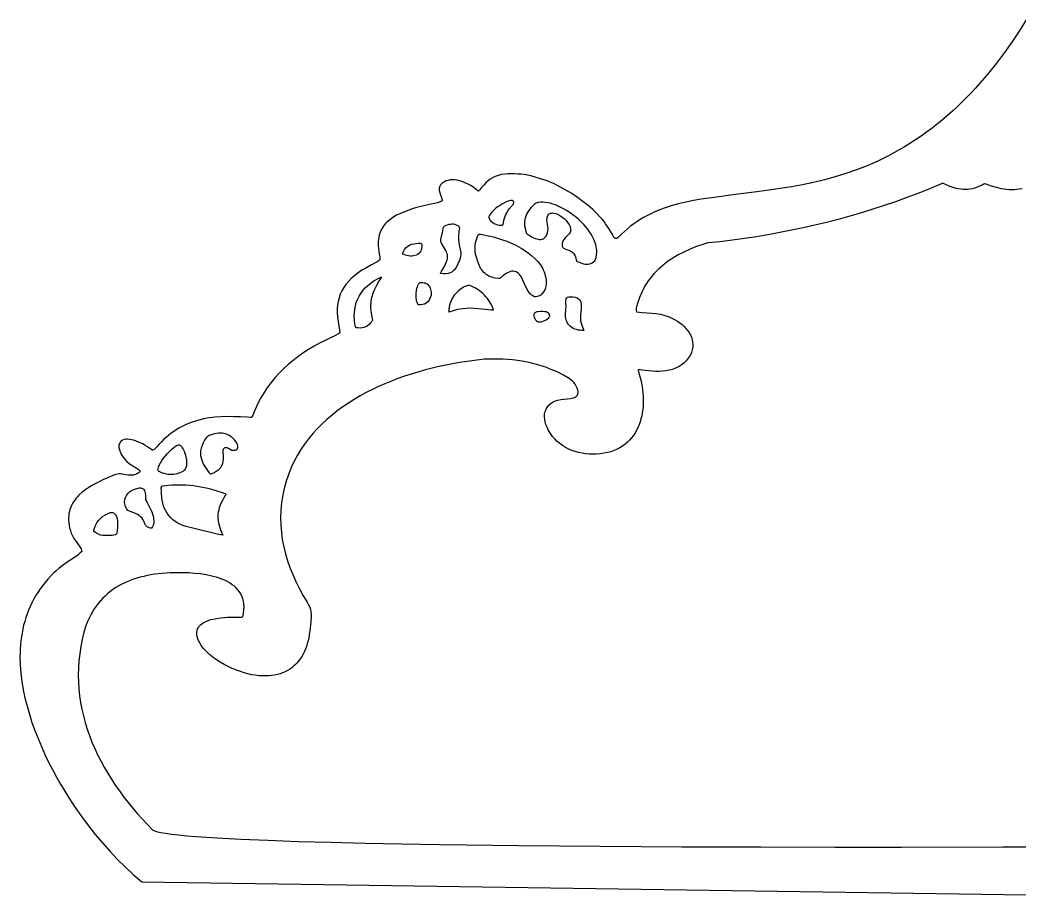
# Model space of a CAD drawing. Extents: x 75 to 4474, y 200 to 3053.
# Drawn here: x 75 to 1167, y 200 to 1156 of the extents above; entities that cross this region are included whole.
import ezdxf

# ---------------------------------------------------------------- set-up
doc = ezdxf.new("R2010")
doc.units = 0
doc.layers.add('LAYER_1', color=18, linetype='CONTINUOUS')

msp = doc.modelspace()

# ---------------------------------------------------------------- linework, layer by layer
at = {"layer": 'LAYER_1'}
for points in [[(1174.1, 1155.9), (1166.4, 1143.7), (1158.4, 1131.8), (1150.2, 1120.2), (1141.6, 1108.7), (1132.7, 1097.6), (1123.4, 1086.7), (1118.7, 1081.4), (1113.8, 1076.2), (1108.8, 1071.1), (1103.8, 1066), (1098.6, 1061), (1093.4, 1056.2), (1088, 1051.4), (1082.5, 1046.7), (1076.9, 1042.2), (1071.2, 1037.7), (1065.3, 1033.4), (1059.4, 1029.1), (1053.3, 1025), (1047.1, 1021), (1041.2, 1017.3), (1035.3, 1013.9), (1029.4, 1010.6), (1023.6, 1007.5), (1017.8, 1004.6), (1012, 1001.8), (1006.2, 999.2), (1000.4, 996.7), (994.6, 994.3), (988.7, 992.1), (977.1, 988), (965.4, 984.5), (953.7, 981.3), (941.8, 978.5), (929.8, 975.9), (917.7, 973.7), (905.3, 971.7), (892.8, 969.8), (880, 968.1), (853.5, 964.7), (836.1, 962.5), (827.5, 961.4), (819, 960.1), (810.7, 958.6), (802.4, 957), (794.3, 955), (786.3, 952.8), (778.5, 950.2), (770.8, 947.3), (767.1, 945.6), (763.3, 943.9), (759.7, 942), (756, 940), (752.4, 937.8), (748.9, 935.5), (745.4, 933.1), (741.9, 930.5), (738.5, 927.8), (735.2, 924.9), (731.9, 921.9), (728.6, 918.6), (727.4, 917.6), (726.4, 917.2), (725.6, 917.2), (724.8, 917.7), (724.1, 918.4), (723.4, 919.4), (722, 921.7), (718, 928.2), (714.7, 933.3), (712.9, 935.8), (710.9, 938.3), (708.5, 941), (705.5, 944.1), (700.7, 948.7), (695.5, 953.3), (689.9, 957.7), (683.9, 962.1), (677.7, 966.2), (671.3, 970.1), (664.6, 973.7), (657.7, 977.1), (650.8, 980), (643.7, 982.5), (636.5, 984.6), (632.9, 985.5), (629.3, 986.2), (625.7, 986.9), (622.1, 987.3), (618.6, 987.6), (615, 987.8), (611.5, 987.8), (608, 987.7), (604.5, 987.4), (601.1, 986.9), (597.3, 985.9), (594, 984.8), (591.2, 983.5), (588.6, 982), (586.2, 980.3), (583.9, 978.1), (581.6, 975.6), (579.2, 972.7), (577, 969.9), (576.3, 969.2), (575.7, 969), (574.9, 969.3), (574, 970), (570.9, 972.5), (567.3, 974.9), (563.2, 977.1), (561, 978.1), (558.8, 979), (556.5, 979.8), (554.2, 980.5), (551.9, 980.9), (549.5, 981.2), (547.2, 981.3), (545, 981.1), (542.8, 980.7), (540.6, 980.1), (538.5, 979.1), (536.6, 977.8), (535.3, 976.8), (534.3, 975.7), (533.6, 974.5), (533.2, 973.4), (532.9, 972.2), (532.9, 971), (533, 969.8), (533.2, 968.6), (533.9, 966.1), (534.8, 963.6), (535.7, 961), (536.2, 958.4), (534.1, 957.3), (531.1, 956.3), (527.6, 955.4), (523.8, 954.5), (516, 952.8), (509.7, 951.3), (504.6, 949.8), (499.7, 948.2), (495, 946.4), (490.5, 944.5), (486.3, 942.5), (482.4, 940.2), (478.9, 937.7), (475.7, 935), (474.3, 933.5), (472.9, 931.9), (471.7, 930.3), (470.6, 928.6), (469.6, 926.8), (468.7, 924.9), (468, 922.9), (467.3, 920.9), (466.9, 918.7), (466.5, 916.4), (466.3, 914.1), (466.2, 911.6), (466.3, 909), (466.5, 906.3), (466.9, 903.5), (467.4, 900.5), (468, 897.1), (468.2, 895.1), (468.2, 894.3), (468.1, 893.8), (467.2, 893.1), (465.2, 891.8), (459.1, 888.4), (452.6, 884.9), (448.4, 882.6), (444.2, 879.6), (440.3, 876.5), (436.8, 873.4), (433.7, 870.2), (431, 866.9), (428.6, 863.5), (426.5, 859.9), (424.8, 856.3), (423.5, 852.5), (422.5, 848.5), (421.8, 844.5), (421.4, 840.2), (421.4, 835.8), (421.7, 831.2), (422.4, 826.4), (423.3, 821.5), (424.1, 817.8), (424.5, 814.1), (422.3, 812.6), (419.7, 811.3), (414.1, 808.5), (408.3, 805.8), (402.9, 803.2), (396.4, 799.5), (390.1, 795.8), (384.1, 791.9), (378.4, 787.9), (373, 783.7), (367.8, 779.4), (362.8, 774.8), (358.1, 770.1), (353.6, 765.2), (349.4, 760), (345.4, 754.6), (341.7, 749), (338.1, 743), (334.8, 736.8), (331.8, 730.3), (328.9, 723.4), (328.5, 722.5), (328, 722), (327.5, 721.6), (326.9, 721.5), (323.1, 721.9), (315.8, 722.3), (308.7, 722.5), (301.7, 722.6), (294.9, 722.3), (288.2, 721.9), (281.7, 721.1), (275.3, 720), (269.1, 718.5), (263, 716.6), (257.1, 714.3), (254.2, 713), (251.3, 711.6), (248.5, 710), (245.7, 708.3), (242.9, 706.5), (240.2, 704.5), (237.5, 702.4), (234.9, 700.2), (232.2, 697.8), (229.7, 695.2), (227.1, 692.5), (224.6, 689.7), (222.8, 687.7), (221.4, 686.6), (220.8, 686.3), (220.2, 686.1), (219.6, 686.1), (219.1, 686.3), (217.8, 687), (216.3, 688.1), (214.4, 689.5), (211.8, 691.2), (209, 692.7), (205.3, 694.4), (201.2, 696), (199, 696.7), (196.8, 697.3), (194.6, 697.6), (192.5, 697.8), (190.5, 697.8), (188.7, 697.5), (187, 696.9), (185.6, 696), (184.4, 694.7), (183.5, 693), (183.1, 691.6), (183, 690), (183.1, 688.4), (183.5, 686.7), (184, 685), (184.7, 683.3), (185.6, 681.5), (186.6, 679.8), (189, 676.6), (191.6, 673.6), (194.3, 671.2), (195.7, 670.2), (197, 669.4), (202, 666.7), (203.1, 666), (204.1, 665.1), (205.1, 664), (206.1, 662.7), (205, 661.6), (203.9, 660.7), (202.7, 660), (201.5, 659.4), (200.1, 659), (198.8, 658.7), (196, 658.5), (193.1, 658.7), (190.3, 659.1), (184.8, 660), (183.3, 660.1), (181.6, 659.8), (179.6, 659.3), (177.6, 658.6), (170.6, 655.7), (165.5, 653.5), (160.6, 651.1), (155.8, 648.6), (151.2, 646), (147, 643.1), (143, 640.1), (139.4, 636.8), (137.8, 635.1), (136.3, 633.4), (134.8, 631.5), (133.5, 629.6), (132.3, 627.6), (131.3, 625.6), (130.4, 623.5), (129.6, 621.3), (129, 619.1), (128.5, 616.8), (128.2, 614.3), (128.1, 611.9), (128.1, 609.3), (128.3, 606.6), (128.7, 603.9), (129.2, 601.1), (130, 598.2), (131, 595.2), (132.4, 592.2), (133.9, 589.6), (137.2, 585), (138.9, 582.7), (140.4, 580.5), (141.7, 578), (142.7, 575.3), (140.5, 573.3), (138, 571.3), (132.3, 567.4), (126.4, 563.5), (121, 559.7), (117.7, 557), (114.6, 554.3), (111.6, 551.5), (108.6, 548.5), (105.4, 545), (102.4, 541.5), (99.5, 537.9), (96.9, 534.3), (94.4, 530.5), (92, 526.8), (89.8, 522.9), (87.8, 519), (86, 515.1), (84.3, 511.1), (82.7, 507.1), (81.3, 503), (80.1, 498.8), (79, 494.7), (78, 490.5), (77.2, 486.2), (76.5, 482), (76, 477.6), (75.5, 473.3), (75.2, 468.9), (75.1, 464.6), (75, 460.1), (75.2, 451.3), (75.9, 442.3), (77, 433.3), (78.6, 424.3), (80.4, 415.3), (82.7, 406.3), (85.3, 397.4), (88.1, 388.4), (91.3, 379.6), (94.7, 370.8), (98.4, 362.2), (102.2, 353.6), (106.3, 345.2), (110.5, 337), (114.8, 328.9), (119.3, 321.1), (123.9, 313.4), (128.5, 306), (133.2, 298.8), (137.9, 291.9), (142.6, 285.3), (149.7, 275.7), (157.2, 266.2), (165, 256.9), (173.1, 247.8), (181.5, 238.9), (190.1, 230.4), (199, 222.1), (208.2, 214.3), (1200, 200)], [(1169.5, 971.4), (1166.5, 971), (1163.6, 970.6), (1160.8, 970.5), (1158, 970.4), (1155.3, 970.5), (1152.6, 970.7), (1149.9, 971), (1147.2, 971.4), (1141.7, 972.7), (1136.1, 974.4), (1130.2, 976.5), (1128.9, 977), (1128.6, 977.1), (1128.3, 977), (1127.6, 976.6), (1126, 975.6), (1123.2, 974.3), (1120.5, 973.2), (1117.8, 972.3), (1115.2, 971.6), (1112.6, 971.1), (1110.1, 970.8), (1107.6, 970.7), (1105.2, 970.8), (1102.7, 971), (1100.2, 971.4), (1097.7, 971.9), (1095.2, 972.6), (1090, 974.5), (1084.6, 976.9), (1083.2, 977.4), (1082.8, 977.5), (1082.3, 977.4), (1079.6, 976.1), (1067.7, 971.2), (1055.7, 966.4), (1043.6, 961.8), (1031.3, 957.4), (1019, 953.2), (1006.5, 949.1), (994, 945.3), (981.4, 941.6), (968.8, 938.1), (956.1, 934.8), (943.3, 931.7), (930.6, 928.8), (917.8, 926.1), (905.1, 923.6), (892.3, 921.2), (879.6, 919), (866.4, 917), (853.1, 915.2), (839.8, 913.7), (826.4, 912.5), (819.6, 910.3), (812.9, 907.9), (806.4, 905.3), (800, 902.4), (793.9, 899.2), (788.1, 895.7), (782.4, 891.9), (777.1, 887.8), (772.2, 883.4), (769.8, 881.1), (767.5, 878.7), (765.3, 876.2), (763.3, 873.6), (761.3, 870.9), (759.4, 868.1), (757.6, 865.3), (756, 862.3), (754.4, 859.2), (753, 856.1), (751.7, 852.8), (750.5, 849.5), (749.4, 846), (748.5, 842.4), (748.2, 841), (748.1, 839.7), (748.2, 838.5), (748.5, 837.1), (754.6, 836.5), (760.1, 836.1), (765.1, 835.7), (769.9, 835.3), (774.6, 834.5), (777.1, 833.9), (779.5, 833.2), (782.1, 832.3), (784.8, 831.2), (787.7, 829.9), (790.7, 828.4), (793.3, 826.8), (795.8, 825), (798.2, 823.2), (800.4, 821.1), (802.4, 819), (804.2, 816.7), (805.8, 814.3), (807.2, 811.8), (808.3, 809.3), (809.2, 806.6), (809.7, 803.9), (809.9, 801.1), (809.8, 798.3), (809.3, 795.4), (808.4, 792.5), (807.1, 789.5), (805, 786.3), (802.7, 783.4), (800, 780.9), (797.2, 778.7), (794.2, 776.9), (790.9, 775.4), (787.6, 774.2), (784.1, 773.3), (780.5, 772.6), (776.8, 772.2), (773.1, 772), (769.3, 772), (765.6, 772.1), (761.9, 772.5), (758.2, 772.9), (754.6, 773.5), (752.6, 773.8), (751.2, 773.9), (750.8, 773.8), (750.5, 773.6), (750.3, 773.3), (750.2, 773), (750.4, 772), (750.8, 770.6), (752.2, 766.4), (753.1, 762.8), (753.9, 759.2), (754.5, 755.6), (755.1, 751.9), (755.4, 748.3), (755.7, 744.6), (755.8, 741), (755.8, 737.4), (755.6, 733.8), (755.2, 730.3), (754.7, 726.8), (754.1, 723.4), (753.3, 720.1), (752.3, 716.8), (751.2, 713.6), (749.9, 710.6), (748.4, 707.6), (746.8, 704.7), (745, 702), (743, 699.4), (740.8, 696.9), (738.5, 694.6), (736, 692.4), (733.2, 690.4), (730.3, 688.6), (727.2, 687), (723.9, 685.5), (720.4, 684.3), (716.7, 683.3), (712.8, 682.5), (708.7, 681.9), (704.4, 681.6), (702.6, 681.5), (700.6, 681.4), (696.7, 681.5), (692.8, 681.9), (688.9, 682.5), (685.2, 683.3), (681.4, 684.4), (677.8, 685.7), (674.3, 687.2), (671, 688.9), (667.7, 690.9), (664.7, 693.1), (661.8, 695.5), (659.1, 698.2), (656.6, 701), (654.4, 704.1), (652.4, 707.4), (650.7, 710.9), (649.5, 713.9), (648.7, 716.8), (648.1, 719.6), (647.9, 722.3), (648, 724.9), (648.4, 727.4), (649.2, 729.7), (650.2, 731.9), (651.5, 733.8), (653.1, 735.6), (655, 737.2), (657.3, 738.6), (659.8, 739.7), (662.6, 740.6), (665.7, 741.3), (669.1, 741.6), (672.7, 741.9), (676.2, 742.3), (679.4, 743.1), (680.8, 743.6), (682, 744.3), (683, 745.1), (683.9, 746), (684.4, 747.1), (684.7, 748.4), (684.7, 749.9), (684.4, 751.6), (683.7, 753.6), (682.6, 755.8), (681.3, 758), (679.8, 759.8), (678.3, 761.5), (676.6, 762.9), (674.8, 764.2), (672.9, 765.4), (668.6, 767.8), (663.9, 770.3), (659.1, 772.6), (654.2, 774.6), (649.2, 776.5), (644.2, 778.1), (639.1, 779.6), (634, 780.9), (628.8, 782.1), (623.5, 783), (618.3, 783.8), (613, 784.5), (607.6, 785), (602.3, 785.3), (597, 785.5), (591.7, 785.5), (586.3, 785.5), (581.9, 785.2), (577, 784.8), (566, 783.3), (555, 781.6), (545.5, 779.9), (538.3, 778.5), (531.1, 776.9), (523.9, 775.2), (516.6, 773.3), (509.4, 771.2), (502.1, 769), (494.9, 766.7), (487.8, 764.1), (480.7, 761.4), (473.6, 758.5), (466.7, 755.5), (459.9, 752.2), (453.1, 748.8), (446.5, 745.2), (440, 741.4), (433.7, 737.4), (427.6, 733.3), (421.6, 728.9), (415.8, 724.3), (410.2, 719.5), (404.9, 714.6), (399.7, 709.4), (394.8, 704), (390.2, 698.4), (385.8, 692.6), (381.8, 686.6), (378, 680.3), (374.5, 673.8), (371.3, 667.1), (368.5, 660.2), (366.1, 653), (363.9, 645.7), (362.1, 637), (360.8, 628.5), (360, 620.2), (359.7, 612), (359.9, 604), (360.5, 596.1), (361.5, 588.2), (363, 580.5), (364.9, 572.8), (367.2, 565.2), (369.8, 557.7), (372.9, 550.1), (376.3, 542.6), (380, 535.1), (384.1, 527.5), (388.5, 520), (390.2, 516.9), (391.5, 514.3), (392.3, 511.9), (392.7, 509.7), (392.9, 507.5), (392.9, 505), (392.5, 498.6), (392, 491.3), (391, 484.3), (390.4, 481), (389.7, 477.8), (388.8, 474.6), (387.8, 471.6), (386.8, 468.7), (385.6, 465.9), (384.3, 463.2), (382.8, 460.7), (381.3, 458.3), (379.6, 456), (377.9, 453.8), (376, 451.8), (373.9, 449.9), (371.8, 448.1), (369.5, 446.5), (367.1, 445.1), (364.6, 443.8), (361.9, 442.6), (359.1, 441.7), (356.2, 440.8), (353.1, 440.2), (349.9, 439.7), (346.6, 439.4), (343.1, 439.3), (339.5, 439.3), (335.7, 439.6), (331.8, 440), (327.8, 440.6), (323.9, 441.5), (319.9, 442.6), (315.7, 444), (311.3, 445.6), (306.9, 447.5), (302.5, 449.6), (298.1, 451.8), (293.8, 454.3), (289.7, 457), (285.7, 459.8), (282.1, 462.8), (278.7, 465.9), (275.6, 469.2), (273, 472.6), (270.9, 476.1), (270, 477.9), (269.2, 479.7), (268.5, 482.3), (268.2, 484.7), (268.1, 486.9), (268.4, 488.9), (269, 490.7), (269.8, 492.3), (270.8, 493.8), (272.1, 495.2), (273.6, 496.4), (275.2, 497.5), (277.1, 498.5), (279, 499.3), (281.1, 500.1), (283.3, 500.8), (288, 501.8), (291.5, 502.5), (294.9, 502.9), (298.3, 503.2), (301.6, 503.4), (308.3, 503.5), (315.3, 503.4), (317.3, 503.5), (317.9, 503.7), (318.3, 504.1), (318.5, 504.7), (318.7, 505.5), (319.1, 508), (319.6, 511.6), (319.7, 514.9), (319.6, 518.1), (319.1, 521.1), (318.4, 523.9), (317.4, 526.5), (316.2, 529), (314.8, 531.3), (313.1, 533.4), (311.2, 535.4), (309.2, 537.3), (306.9, 539), (304.5, 540.6), (302, 542.1), (299.3, 543.4), (296.6, 544.6), (293.7, 545.7), (290.7, 546.7), (284.6, 548.4), (278.2, 549.7), (271.9, 550.7), (265.5, 551.3), (259.4, 551.8), (253.5, 552), (248, 552), (239, 551.8), (230.4, 551.3), (222, 550.3), (218, 549.7), (214, 549), (210.1, 548.1), (206.3, 547.2), (202.6, 546.1), (199, 544.9), (195.4, 543.6), (192, 542.2), (188.6, 540.7), (185.4, 539.1), (182.2, 537.3), (179.1, 535.4), (176.2, 533.4), (173.3, 531.3), (170.5, 529), (167.9, 526.6), (165.3, 524.1), (162.8, 521.4), (160.5, 518.6), (158.3, 515.7), (156.1, 512.6), (154.1, 509.4), (152.2, 506), (150.4, 502.5), (148.7, 498.9), (147.1, 495.1), (144.9, 487.1), (143, 479.2), (141.4, 471.3), (140.2, 463.5), (139.4, 455.7), (138.9, 448), (138.7, 440.3), (138.9, 432.7), (139.4, 425.2), (140.1, 417.7), (141.2, 410.3), (142.6, 402.9), (144.3, 395.6), (146.2, 388.4), (148.4, 381.2), (150.9, 374.1), (153.6, 367.1), (156.6, 360.2), (159.8, 353.3), (163.2, 346.5), (166.9, 339.8), (170.8, 333.1), (174.8, 326.6), (179.1, 320.1), (183.5, 313.7), (188.2, 307.4), (193, 301.2), (198, 295.1), (203.1, 289), (208.4, 283.1), (213.8, 277.2), (219.3, 271.5), (220, 270.9), (221.1, 270.4), (224.1, 269.4), (228.4, 268.4), (233.9, 267.4), (240.5, 266.5), (248.3, 265.6), (257.2, 264.7), (267.1, 263.9), (289.9, 262.4), (316.3, 261), (346.1, 259.8), (378.9, 258.6), (414.3, 257.6), (452, 256.7), (491.8, 255.9), (533.2, 255.2), (619.7, 254.1), (708.8, 253.3), (797.8, 252.7), (884.1, 252.5), (965, 252.3), (1037.9, 252.4), (1148.7, 252.6), (1200, 252.8)]]:
    msp.add_lwpolyline(points, dxfattribs=at)
for points in [[(603.2, 934.3), (603.6, 937), (604.2, 939.4), (604.9, 941.5), (605.7, 943.5), (606.6, 945.2), (607.5, 946.8), (609.4, 949.5), (612.7, 953.3), (613.9, 954.8), (614.2, 955.4), (614.4, 956.1), (614.3, 957.3), (614.1, 957.8), (613.8, 958.1), (613, 958.6), (612, 958.7), (610.6, 958.6), (609.1, 958.2), (605.7, 956.8), (602.2, 955), (598.9, 953), (596.3, 951.4), (594.8, 950.3), (592.8, 948.4), (590.1, 945.5), (588.8, 944), (587.8, 942.5), (587.2, 941.2), (587.1, 940.6), (587.1, 940.1), (587.7, 938.4), (588.6, 937), (589.9, 935.6), (591.3, 934.5), (593, 933.5), (594.7, 932.8), (596.5, 932.2), (598.3, 931.9), (600.7, 931.7), (601.5, 931.6), (602.1, 931.7), (602.5, 932), (602.7, 932.5)], [(638.7, 955.9), (636.7, 954.3), (634.9, 952.6), (633.2, 950.9), (631.7, 949.2), (630.4, 947.4), (629.2, 945.6), (628.2, 943.7), (627.4, 941.7), (626.8, 939.7), (626.3, 937.7), (626.1, 935.6), (626.1, 933.4), (626.2, 931.1), (626.6, 928.8), (627.1, 926.4), (627.9, 923.9), (628.4, 922.7), (629, 922), (631.2, 920.7), (634.5, 918.8), (637.8, 917.3), (639.4, 916.7), (640.9, 916.3), (642.4, 916.1), (643.9, 916.1), (645.2, 916.4), (646.5, 916.8), (647.7, 917.5), (648.7, 918.5), (649.7, 919.8), (650.5, 921.4), (651.1, 923.4), (651.6, 925.6), (651.8, 928.1), (651.6, 930.4), (650.9, 934.8), (650.6, 937), (650.7, 939.2), (650.9, 940.2), (651.2, 941.3), (651.7, 942.4), (652.3, 943.5), (653, 944.1), (653.8, 944.6), (654.6, 944.9), (655.6, 945), (656.6, 945.1), (657.6, 945), (659.9, 944.5), (662.3, 943.6), (664.7, 942.3), (667, 940.7), (669.3, 938.9), (671.4, 936.9), (673.2, 934.7), (674.7, 932.4), (675.8, 930.2), (676.1, 929), (676.4, 927.9), (676.5, 926.8), (676.4, 925.8), (676.2, 924.7), (675.8, 923.7), (675.3, 922.8), (674.6, 921.9), (671.8, 919.2), (670.4, 917.9), (669.2, 916.4), (668.2, 914.9), (667.4, 913.2), (667.1, 911.2), (667.1, 909), (667.6, 908.1), (668.1, 907.3), (668.8, 906.6), (669.5, 906.2), (671.2, 905.4), (673.1, 904.8), (675.2, 904.1), (677.3, 903.1), (678.3, 902.3), (679.3, 901.4), (680.2, 900.2), (681.1, 898.8), (681.9, 897), (682.3, 895.7), (682.5, 893.7), (683, 892.9), (684, 892.1), (685.9, 891.2), (688.8, 890.1), (690.5, 889.5), (692.2, 889.2), (693.8, 889.1), (695.4, 889.1), (697, 889.4), (698.5, 890), (700, 890.7), (701.6, 891.7), (702.7, 892.7), (703.4, 893.8), (703.9, 895.1), (704.3, 896.7), (704.8, 899.4), (705, 902.2), (704.9, 904.9), (704.5, 907.7), (703.9, 910.5), (702.9, 913.4), (701.8, 916.2), (700.4, 919), (698.8, 921.8), (697, 924.5), (695.1, 927.2), (692.9, 929.9), (690.7, 932.5), (688.2, 935), (685.7, 937.4), (683.1, 939.7), (680.3, 942), (677.5, 944.1), (674.7, 946.1), (671.8, 947.9), (668.8, 949.6), (665.9, 951.2), (662.9, 952.5), (660, 953.8), (657.1, 954.8), (654.2, 955.6), (651.4, 956.2), (648.6, 956.6), (646, 956.8), (643.4, 956.7), (641, 956.4)], [(537.7, 878.5), (534.9, 878.8), (534.4, 879), (534.2, 879.3), (534.5, 879.9), (535, 880.7), (536.9, 883.6), (539.3, 888.2), (541, 891.9), (541.5, 893.6), (541.9, 895.2), (542, 896.7), (542, 898.2), (541.8, 899.6), (541.4, 901.1), (540.9, 902.6), (540.1, 904.2), (538.1, 907.7), (535.4, 911.9), (534.9, 912.9), (534.7, 913.9), (534.6, 915), (534.8, 916.1), (535.8, 920.7), (536.7, 925.6), (537.3, 928.4), (537.7, 929.4), (538, 930), (539.2, 930.9), (540.5, 931.6), (542, 932.2), (543.6, 932.7), (545.2, 933), (546.8, 933.1), (548.4, 933.1), (549.8, 932.8), (552.2, 931.9), (553.1, 931.4), (553.7, 930.9), (554.2, 930.4), (554.6, 929.8), (554.8, 929.2), (554.9, 928.6), (554.8, 927.1), (554.5, 925.4), (554.2, 923.4), (553.9, 921.1), (553.8, 916.6), (554.2, 912.3), (555.1, 908.1), (556.2, 903.8), (556.6, 901.8), (556.6, 899.7), (556.3, 897.6), (555.7, 895.5), (555, 893.3), (554.1, 891.3), (552.4, 887.5), (551.1, 885.2), (549.8, 883.3), (548.3, 881.8), (546.6, 880.5), (544.7, 879.6), (542.6, 879), (540.3, 878.6)], [(625.4, 869.2), (622.8, 874.9), (621.7, 876.4), (620.6, 877.8), (619.4, 879), (618.2, 880), (616.8, 880.7), (615.3, 881.2), (613.7, 881.4), (612, 881.3), (610.2, 880.9), (608.2, 880.1), (606.1, 879), (603.8, 877.5), (602.2, 876.1), (600.7, 874.7), (599.2, 873.7), (598.5, 873.4), (597.6, 873.3), (593.9, 873.8), (592.2, 874.3), (590.4, 874.8), (588.8, 875.4), (587.2, 876.2), (585.8, 877), (584.3, 878), (583, 879), (581.8, 880.2), (580.6, 881.4), (579.5, 882.8), (578.5, 884.2), (577.6, 885.8), (576.8, 887.4), (576.2, 889.1), (574.7, 893.1), (573.6, 896.7), (572.7, 900.2), (572.2, 903.5), (572, 906.8), (572.3, 910.3), (573, 914), (574.2, 918.1), (575.2, 920.6), (575.6, 921.3), (576.1, 921.7), (576.7, 921.9), (577.5, 921.9), (580.1, 921.4), (584.5, 920.6), (589, 919.6), (593.4, 918.5), (597.8, 917.2), (602.2, 915.8), (606.6, 914.2), (610.8, 912.5), (615, 910.6), (619.1, 908.5), (623.1, 906.3), (626.9, 903.8), (630.6, 901.2), (634.1, 898.3), (637.4, 895.2), (640.5, 892), (643.4, 888.5), (644.5, 886.7), (645.6, 884.9), (646.6, 882.9), (647.5, 880.8), (648.2, 878.6), (648.8, 876.3), (649.3, 874.1), (649.6, 871.8), (649.8, 869.5), (649.7, 867.3), (649.4, 865.1), (648.9, 863), (648.2, 861), (647.1, 859.1), (645.8, 857.4), (644.2, 855.8), (642.7, 854.8), (641.2, 854.1), (639.9, 853.7), (638.6, 853.5), (637.3, 853.6), (636.1, 853.9), (635, 854.4), (634, 855.1), (633, 855.9), (632.1, 856.8), (630.4, 859.1), (628.9, 861.6)], [(513.9, 910.2), (514, 908.1), (513.7, 906.2), (513.3, 904.5), (512.5, 903), (511.6, 901.7), (510.5, 900.6), (509.2, 899.7), (507.8, 899), (506.3, 898.5), (504.7, 898.1), (503, 897.9), (501.2, 897.9), (499.5, 898.1), (497.7, 898.5), (495.9, 899), (494.2, 899.7), (493.1, 900.2), (492.8, 900.4), (492.7, 900.6), (493, 901.4), (493.8, 903.1), (495.1, 905.3), (496.7, 907.2), (498.5, 908.8), (500.6, 910), (502.8, 910.9), (505.2, 911.5), (507.7, 911.8), (510.3, 912), (512, 912), (512.9, 911.9), (513.1, 911.8), (513.4, 911.4)], [(466.9, 873.8), (469.2, 875), (469.6, 875.1), (469.7, 875), (467.4, 871.3), (464.3, 865.8), (461.8, 860.7), (460.8, 858.3), (460, 855.9), (459.3, 853.5), (458.7, 851.2), (458.3, 848.8), (458.1, 846.4), (458, 843.9), (458, 841.3), (458.2, 838.5), (458.5, 835.7), (459.6, 829.4), (459.9, 828), (459.8, 827.3), (459.3, 826.5), (458, 825), (456.3, 823.2), (454.6, 821.8), (452.7, 820.7), (450.7, 820), (448.6, 819.5), (446.4, 819.3), (444.1, 819.4), (441.7, 819.7), (440.8, 823.9), (440.3, 828.1), (440.1, 832.1), (440.2, 836), (440.6, 839.8), (441.3, 843.6), (442.3, 847.2), (443.7, 850.6), (445.3, 854), (447.3, 857.1), (449.5, 860.2), (452.1, 863.1), (455, 865.8), (458.1, 868.4), (461.6, 870.8), (465.4, 873)], [(512.1, 869.2), (513.6, 869.2), (515, 869.1), (516.3, 868.9), (517.5, 868.6), (518.6, 868.1), (519.6, 867.5), (520.5, 866.8), (521.3, 866), (522, 865.1), (522.6, 864), (523.1, 862.8), (523.5, 861.5), (524, 858.5), (524.1, 855.1), (523.1, 852.2), (521.8, 849.9), (520.3, 848.1), (518.6, 846.7), (516.7, 845.6), (514.6, 845), (512.4, 844.7), (510, 844.7), (509.4, 845.5), (509, 846.6), (508.5, 847.9), (508.2, 849.5), (507.8, 853), (507.8, 856.8), (508.2, 860.7), (508.5, 862.5), (509, 864.3), (509.6, 865.8), (510.3, 867.2), (511.2, 868.3)], [(543.5, 840.2), (543.3, 838), (543.3, 837.4), (543.5, 837.2), (544, 837.2), (544.7, 837.5), (547.4, 838.3), (553.1, 839.8), (558.2, 840.7), (562.7, 841.2), (567.1, 841.4), (571.4, 841.2), (575.9, 840.8), (586.7, 839.5), (589.5, 839.2), (592.3, 839.2), (591.6, 841.3), (590.6, 843.4), (589.5, 845.5), (588.3, 847.6), (587, 849.6), (585.5, 851.6), (583.9, 853.5), (582.2, 855.4), (580.4, 857.1), (578.5, 858.8), (576.5, 860.3), (574.5, 861.7), (572.5, 863), (570.3, 864.1), (568.2, 865), (566, 865.7), (565.1, 865.8), (564.1, 865.8), (562.9, 865.6), (561.8, 865.2), (559.3, 864), (556.9, 862.3), (554.5, 860.5), (552.4, 858.6), (550.6, 856.7), (549.3, 855.2), (548.1, 853.4), (547, 851.6), (546.2, 849.8), (545.4, 848), (544.3, 844.2)], [(687.5, 826.1), (688.2, 823.6), (689, 821.3), (690.8, 816.6), (688.6, 816.7), (686.5, 816.9), (684.5, 817.2), (682.7, 817.7), (680.9, 818.3), (679.3, 819), (677.7, 819.9), (676.3, 820.9), (675.1, 822), (674, 823.3), (673.1, 824.8), (672.3, 826.4), (671.7, 828.1), (671.2, 830), (671, 832), (671, 834.3), (671.3, 840.1), (671.5, 842.9), (671.3, 846), (671.2, 848.1), (671.3, 849.9), (671.6, 851.2), (672.3, 852.3), (673.2, 853), (674.6, 853.4), (676.4, 853.6), (678.7, 853.5), (681.3, 853.1), (683.4, 852.3), (685, 851.3), (686.3, 850.1), (687.2, 848.6), (687.7, 846.9), (688, 845.1), (688.1, 843.1), (687.9, 839), (687.4, 834.8), (687.1, 830.8), (687.1, 828.9), (687.3, 827.2)], [(636.2, 833.9), (636.4, 832.5), (636.7, 831), (637.3, 829.6), (638, 828.3), (639, 827.2), (640.1, 826.5), (641.5, 826), (642.3, 826), (643.1, 826), (644.4, 826.3), (646, 826.8), (647.8, 827.5), (649.6, 828.4), (651.2, 829.4), (652.6, 830.5), (653.1, 831.1), (653.4, 831.8), (653.6, 832.4), (653.6, 833), (653.3, 834.3), (652.7, 835.3), (651.8, 836), (650.8, 836.5), (649.6, 836.9), (648.3, 837.2), (645.9, 837.5), (643.6, 837.6), (640.7, 837.2), (639.4, 836.9), (638.1, 836.4), (637.2, 835.8), (636.5, 835.1)], [(306.1, 685.9), (308.6, 685.8), (309.6, 685.9), (310.5, 686.1), (311.2, 686.4), (311.8, 686.8), (312.2, 687.2), (312.6, 687.7), (312.9, 688.9), (312.9, 690.3), (312.7, 691.8), (312.2, 693.4), (310.8, 695.4), (309.3, 697.2), (307.8, 698.8), (306.3, 700.2), (304.7, 701.3), (303, 702.3), (301.3, 703.1), (299.5, 703.7), (297.6, 704.2), (295.7, 704.4), (293.7, 704.5), (291.7, 704.4), (289.5, 704.1), (287.3, 703.7), (285, 703.2), (282.7, 702.4), (281.5, 701.9), (280.4, 701.3), (279.4, 700.4), (278.4, 699.3), (276.5, 696.9), (275, 694.1), (273.8, 691.1), (272.9, 688.1), (272.3, 685.3), (272.2, 682.8), (272.3, 680.1), (272.8, 677.6), (273.5, 675.1), (274.5, 672.7), (275.6, 670.4), (276.8, 668.1), (279.7, 663.7), (281.5, 661.3), (282.2, 660.6), (282.8, 660.2), (283.5, 660.1), (284.4, 660.3), (287, 661.4), (290.5, 663.7), (292, 664.9), (293.2, 666), (294.2, 667.1), (295.1, 668.3), (295.8, 669.4), (296.3, 670.6), (296.7, 671.9), (297, 673.3), (297.3, 676.2), (297.3, 679.5), (297, 683.3), (297, 684.7), (297, 685.9), (297.2, 686.9), (297.5, 687.7), (297.9, 688.3), (298.4, 688.6), (299, 688.9), (299.6, 688.9), (301, 688.7), (302.7, 688), (304.4, 687)], [(226.9, 662.5), (226.4, 663), (226, 663.7), (225.9, 664.4), (225.8, 665.3), (226.2, 667.2), (227.1, 669.5), (228.3, 672), (230, 674.5), (231.9, 677.2), (234, 679.8), (236.2, 682.4), (238.5, 684.8), (240.8, 687), (243, 688.8), (245, 690.3), (246.8, 691.3), (248.3, 691.8), (248.9, 691.8), (249.4, 691.7), (250.4, 691.1), (251.4, 690), (252.3, 688.6), (253.3, 686.9), (254.2, 685), (255, 682.8), (255.7, 680.6), (256.3, 678.2), (256.7, 675.8), (256.9, 673.4), (256.9, 671.2), (256.7, 669), (256.2, 667), (255.4, 665.3), (254.3, 663.8), (253.7, 663.2), (252.9, 662.7), (249.6, 661.1), (246.4, 660), (243.1, 659.4), (239.9, 659.2), (236.6, 659.5), (233.4, 660.1), (230.1, 661.1)], [(196.2, 641.5), (199.5, 643.1), (202.6, 644.2), (204, 644.5), (205.3, 644.7), (206.6, 644.8), (207.7, 644.6), (208.7, 644.2), (209.6, 643.6), (210.4, 642.8), (211, 641.7), (211.5, 640.4), (211.8, 638.8), (211.9, 636.9), (211.9, 634.6), (211.9, 632.7), (212.2, 631.6), (214, 628.6), (217.3, 622.2), (218.9, 618.5), (220.2, 614.8), (220.7, 612.9), (221, 611.1), (221.2, 609.2), (221.1, 607.4), (220.9, 605.6), (220.5, 603.8), (219.8, 602.2), (218.8, 600.6), (217, 600.9), (215.6, 601.3), (214.4, 601.9), (213.5, 602.5), (212.7, 603.1), (212.2, 603.9), (211.3, 605.6), (210.5, 607.5), (209.5, 609.7), (208.8, 610.8), (207.9, 612), (206.7, 613.2), (205.3, 614.5), (203.5, 615.7), (201.3, 616.8), (192.8, 620.2), (192.1, 621), (191.4, 622), (190.8, 623.2), (190.2, 624.5), (189.5, 627.3), (189.3, 628.6), (189.3, 629.7), (189.5, 631.4), (189.9, 633.1), (190.5, 634.8), (191.3, 636.4), (192.3, 637.9), (193.4, 639.3), (194.7, 640.5)], [(256.5, 602.6), (253, 603.7), (249.7, 605), (246.8, 606.6), (244, 608.3), (241.6, 610.2), (239.4, 612.3), (237.4, 614.6), (235.7, 617), (234.2, 619.6), (232.9, 622.3), (231.8, 625.2), (230.9, 628.2), (230.3, 631.4), (229.8, 634.7), (229.5, 638.1), (229.4, 641.6), (229.3, 644.8), (229.4, 645.8), (229.6, 646.4), (230.1, 646.7), (230.9, 647), (233.8, 647.4), (237.3, 647.8), (241, 648), (244.8, 648.2), (248.6, 648.2), (256.6, 647.9), (264.6, 647.2), (272.6, 646), (280.3, 644.4), (287.7, 642.4), (291.2, 641.3), (294.6, 640.1), (296, 639.6), (298.8, 638.5), (299.5, 638.1), (299.8, 637.7), (299.7, 637.2), (299.2, 636.4), (297.6, 633.8), (296.1, 630.9), (294.8, 628.3), (293.7, 625.7), (292.7, 623.2), (292, 620.7), (291.5, 618.3), (291.2, 616), (291, 613.6), (291.1, 611.3), (291.3, 608.9), (291.7, 606.5), (292.4, 604), (293.2, 601.4), (294.1, 598.8), (296.6, 593.1), (290.2, 594.3), (283.2, 595.9), (269.5, 599.4)], [(175.9, 618), (177, 617.5), (177.9, 616.8), (178.7, 616.1), (179.4, 615.2), (180, 614.3), (180.4, 613.3), (181.1, 611.1), (181.4, 608.8), (181.6, 606.5), (181.5, 602), (181.1, 597.9), (180.7, 595.5), (180.5, 594.6), (180.2, 594.1), (179.2, 593.5), (177.6, 593.2), (175.5, 592.9), (173.2, 592.7), (168.7, 592.6), (165.6, 592.8), (162.9, 593.2), (160.6, 594), (158.6, 595.1), (156.5, 596.8), (155.8, 597.7), (155.6, 598.4), (156.2, 600.7), (157.4, 603.7), (158.8, 606.5), (160.7, 609), (162.8, 611.3), (165.2, 613.3), (167.8, 615), (170.6, 616.5), (173.6, 617.7)]]:
    msp.add_lwpolyline(points, close=True, dxfattribs=at)

doc.saveas('drawing.dxf')
